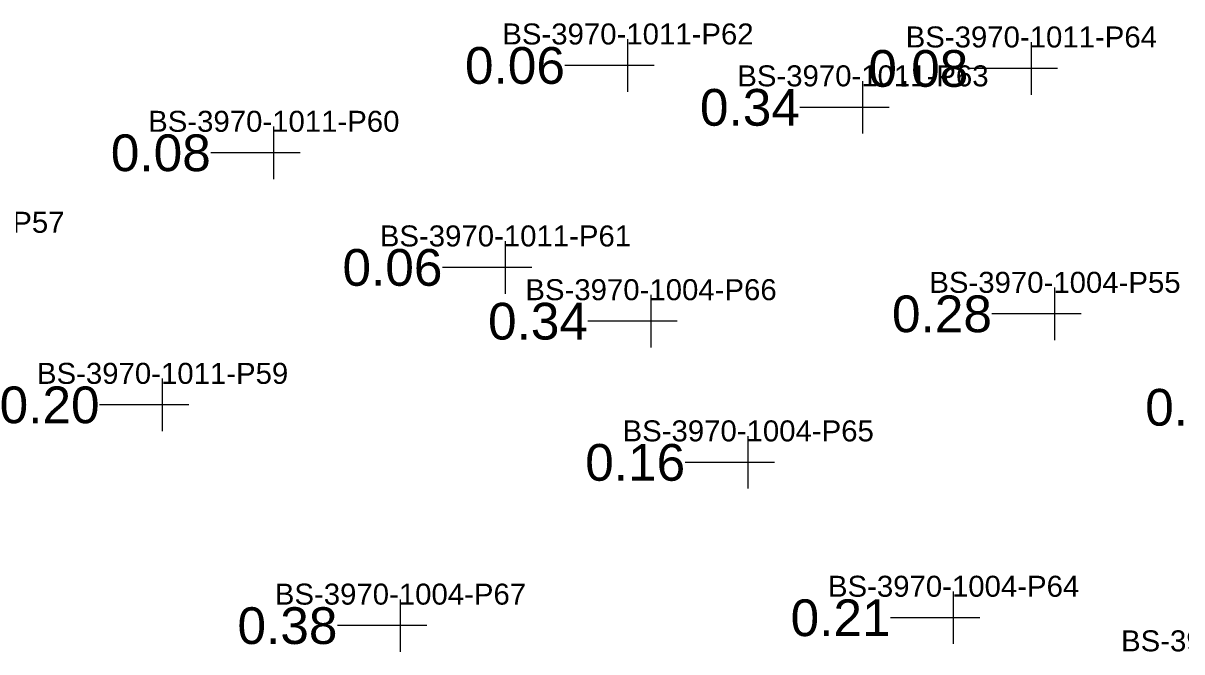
# Model space of a CAD drawing. Header units: inches. Extents: x 469759 to 470079, y 4349683 to 4349873.
# Drawn here: x 469855.99 to 469878.04, y 4349787.73 to 4349799.71 of the extents above; entities that cross this region are included whole.
import ezdxf
from ezdxf.enums import TextEntityAlignment as Align

# ---------------------------------------------------------------- set-up
doc = ezdxf.new("R2010")
doc.units = ezdxf.units.IN
doc.header["$MEASUREMENT"] = 0
for name, color, linetype, lineweight in [('孔口文字', 7, 'Continuous', 0), ('点', 7, 'Continuous', 0), ('线条', 7, 'Continuous', 0), ('钻孔', 7, 'Continuous', 0)]:
    doc.layers.add(name, color=color, linetype=linetype, lineweight=lineweight)
doc.styles.add('3dmine_textStyle_2', font='arial.ttf', dxfattribs={"height": 1})

msp = doc.modelspace()

# ---------------------------------------------------------------- hatches: boundary and pattern name
at = {"layer": '钻孔', "linetype": 'Continuous', "lineweight": 0, "true_color": 0x808080, "extrusion": (0, 1, 0)}
for points in [[(-469868.501, 3960.01), (-469867.501, 3960.01), (-469867.501, 3972.01), (-469868.501, 3972.01)], [(-469876.18, 3960.09), (-469875.18, 3960.09), (-469875.18, 3972.09), (-469876.18, 3972.09)], [(-469872.974, 3959.94), (-469871.974, 3959.94), (-469871.974, 3971.94), (-469872.974, 3971.94)], [(-469861.759, 3960.03), (-469860.759, 3960.03), (-469860.759, 3972.03), (-469861.759, 3972.03)], [(-469866.169, 3960.18), (-469865.169, 3960.18), (-469865.169, 3972.18), (-469866.169, 3972.18)], [(-469876.63, 3959.81), (-469875.63, 3959.81), (-469875.63, 3971.81), (-469876.63, 3971.81)], [(-469868.94, 3959.96), (-469867.94, 3959.96), (-469867.94, 3971.96), (-469868.94, 3971.96)], [(-469859.642, 3960.23), (-469858.642, 3960.23), (-469858.642, 3972.23), (-469859.642, 3972.23)], [(-469870.79, 3959.92), (-469869.79, 3959.92), (-469869.79, 3971.92), (-469870.79, 3971.92)], [(-469874.7, 3960.01), (-469873.7, 3960.01), (-469873.7, 3972.01), (-469874.7, 3972.01)], [(-469864.17, 3959.97), (-469863.17, 3959.97), (-469863.17, 3971.97), (-469864.17, 3971.97)]]:
    msp.add_hatch(color=8, dxfattribs=at).paths.add_polyline_path(points, flags=0)

# ---------------------------------------------------------------- linework, layer by layer
at = {"layer": '点', "color": 138, "linetype": 'Continuous', "lineweight": 0, "true_color": 0x004c4c}
for points, elevation in [([(469867.501, 4349798.402), (469867.501, 4349799.402)], 3972.01), ([(469875.18, 4349798.345), (469875.18, 4349799.345)], 3972.09), ([(469868.001, 4349798.902), (469867.001, 4349798.902)], 3972.01), ([(469875.68, 4349798.845), (469874.68, 4349798.845)], 3972.09), ([(469871.974, 4349797.604), (469871.974, 4349798.604)], 3971.94), ([(469872.474, 4349798.104), (469871.474, 4349798.104)], 3971.94), ([(469860.759, 4349796.738), (469860.759, 4349797.738)], 3972.03), ([(469861.259, 4349797.238), (469860.259, 4349797.238)], 3972.03), ([(469865.169, 4349794.554), (469865.169, 4349795.554)], 3972.18), ([(469865.669, 4349795.054), (469864.669, 4349795.054)], 3972.18), ([(469867.94, 4349793.53), (469867.94, 4349794.53)], 3971.96), ([(469875.63, 4349793.67), (469875.63, 4349794.67)], 3971.81), ([(469876.13, 4349794.17), (469875.13, 4349794.17)], 3971.81), ([(469868.44, 4349794.03), (469867.44, 4349794.03)], 3971.96), ([(469858.642, 4349791.936), (469858.642, 4349792.936)], 3972.23), ([(469859.142, 4349792.436), (469858.142, 4349792.436)], 3972.23), ([(469869.79, 4349790.84), (469869.79, 4349791.84)], 3971.92), ([(469870.29, 4349791.34), (469869.29, 4349791.34)], 3971.92), ([(469873.7, 4349787.88), (469873.7, 4349788.88)], 3972.01), ([(469863.17, 4349787.73), (469863.17, 4349788.73)], 3971.97), ([(469874.2, 4349788.38), (469873.2, 4349788.38)], 3972.01), ([(469863.67, 4349788.23), (469862.67, 4349788.23)], 3971.97)]:
    msp.add_lwpolyline(points, dxfattribs=dict(at, elevation=elevation))
at = {"layer": '线条', "color": 138, "linetype": 'Continuous', "lineweight": 0, "true_color": 0x004c4c}
for points, elevation in [([(469867.501, 4349798.902), (469867.501, 4349798.902), (469867.501, 4349798.902)], 3972.01), ([(469875.18, 4349798.845), (469875.18, 4349798.845), (469875.18, 4349798.845)], 3972.09), ([(469871.974, 4349798.104), (469871.974, 4349798.104), (469871.974, 4349798.104)], 3971.94), ([(469860.759, 4349797.238), (469860.759, 4349797.238), (469860.759, 4349797.238)], 3972.03), ([(469865.169, 4349795.054), (469865.169, 4349795.054), (469865.169, 4349795.054)], 3972.18), ([(469875.63, 4349794.17), (469875.63, 4349794.17), (469875.63, 4349794.17)], 3971.81), ([(469867.94, 4349794.03), (469867.94, 4349794.03), (469867.94, 4349794.03)], 3971.96), ([(469858.642, 4349792.436), (469858.642, 4349792.436), (469858.642, 4349792.436)], 3972.23), ([(469869.79, 4349791.34), (469869.79, 4349791.34), (469869.79, 4349791.34)], 3971.92), ([(469873.7, 4349788.38), (469873.7, 4349788.38), (469873.7, 4349788.38)], 3972.01), ([(469863.17, 4349788.23), (469863.17, 4349788.23), (469863.17, 4349788.23)], 3971.97)]:
    msp.add_lwpolyline(points, dxfattribs=dict(at, elevation=elevation))
at = {"layer": '钻孔', "color": 8, "linetype": 'Continuous', "lineweight": 0, "true_color": 0x808080}
for points, elevation in [([(469867.501, 4349798.902), (469866.301, 4349798.902)], 3972.01), ([(469867.501, 4349798.902), (469866.301, 4349798.902)], 3960.01), ([(469875.18, 4349798.845), (469873.98, 4349798.845)], 3972.09), ([(469875.18, 4349798.845), (469873.98, 4349798.845)], 3960.09), ([(469871.974, 4349798.104), (469870.774, 4349798.104)], 3971.94), ([(469871.974, 4349798.104), (469870.774, 4349798.104)], 3959.94), ([(469860.759, 4349797.238), (469859.559, 4349797.238)], 3972.03), ([(469860.759, 4349797.238), (469859.559, 4349797.238)], 3960.03), ([(469865.169, 4349795.054), (469863.969, 4349795.054)], 3972.18), ([(469865.169, 4349795.054), (469863.969, 4349795.054)], 3960.18), ([(469875.63, 4349794.17), (469874.43, 4349794.17)], 3971.81), ([(469875.63, 4349794.17), (469874.43, 4349794.17)], 3959.81), ([(469867.94, 4349794.03), (469866.74, 4349794.03)], 3971.96), ([(469867.94, 4349794.03), (469866.74, 4349794.03)], 3959.96), ([(469858.642, 4349792.436), (469857.442, 4349792.436)], 3972.23), ([(469858.642, 4349792.436), (469857.442, 4349792.436)], 3960.23), ([(469869.79, 4349791.34), (469868.59, 4349791.34)], 3971.92), ([(469869.79, 4349791.34), (469868.59, 4349791.34)], 3959.92), ([(469873.7, 4349788.38), (469872.5, 4349788.38)], 3972.01), ([(469873.7, 4349788.38), (469872.5, 4349788.38)], 3960.01), ([(469863.17, 4349788.23), (469861.97, 4349788.23)], 3971.97), ([(469863.17, 4349788.23), (469861.97, 4349788.23)], 3959.97)]:
    msp.add_lwpolyline(points, dxfattribs=dict(at, elevation=elevation))

# ---------------------------------------------------------------- texts
at = {"layer": '孔口文字', "color": 138, "linetype": 'Continuous', "lineweight": 0, "true_color": 0x004c4c, "style": '3dmine_textStyle_2'}
for s, p in [('BS-3970-1011-P62', (469867.501, 4349799.302, 3972.01)), ('BS-3970-1011-P64', (469875.18, 4349799.245, 3972.09)), ('BS-3970-1011-P63', (469871.974, 4349798.504, 3971.94)), ('BS-3970-1011-P60', (469860.759, 4349797.638, 3972.03)), ('BS-3970-1011-P57', (469854.383, 4349795.714, 3972.18)), ('BS-3970-1011-P61', (469865.169, 4349795.454, 3972.18)), ('BS-3970-1011-P59', (469858.642, 4349792.836, 3972.23))]:
    msp.add_text(s, height=0.4, dxfattribs=at).set_placement(p, align=Align.CENTER)
at = {"layer": '钻孔', "color": 8, "linetype": 'Continuous', "lineweight": 0, "true_color": 0x808080, "style": '3dmine_textStyle_2'}
for s, p in [('0.06', (469866.301, 4349798.902, 3972.01)), ('0.08', (469873.98, 4349798.845, 3972.09)), ('0.34', (469870.774, 4349798.104, 3971.94)), ('0.08', (469859.559, 4349797.238, 3972.03)), ('0.06', (469863.969, 4349795.054, 3972.18)), ('0.28', (469874.43, 4349794.17, 3965.81)), ('0.34', (469866.74, 4349794.03, 3965.96)), ('0.20', (469857.442, 4349792.436, 3972.23)), ('0.17', (469879.25, 4349792.39, 3965.77)), ('0.16', (469868.59, 4349791.34, 3965.92)), ('0.38', (469861.97, 4349788.23, 3965.97)), ('0.21', (469872.5, 4349788.38, 3966.01))]:
    msp.add_text(s, height=0.7, dxfattribs=at).set_placement(p, align=Align.MIDDLE_RIGHT)
at = {"layer": '钻孔', "color": 138, "linetype": 'Continuous', "lineweight": 0, "true_color": 0x004c4c, "style": '3dmine_textStyle_2'}
for s, p in [('BS-3970-1004-P55', (469875.63, 4349794.57, 3971.81)), ('BS-3970-1004-P66', (469867.94, 4349794.43, 3971.96)), ('BS-3970-1004-P65', (469869.79, 4349791.74, 3971.92)), ('BS-3970-1004-P67', (469863.17, 4349788.63, 3971.97)), ('BS-3970-1004-P64', (469873.7, 4349788.78, 3972.01)), ('BS-3970-1004-P63', (469879.28, 4349787.74, 3971.79))]:
    msp.add_text(s, height=0.4, dxfattribs=at).set_placement(p, align=Align.CENTER)

doc.saveas('drawing.dxf')
